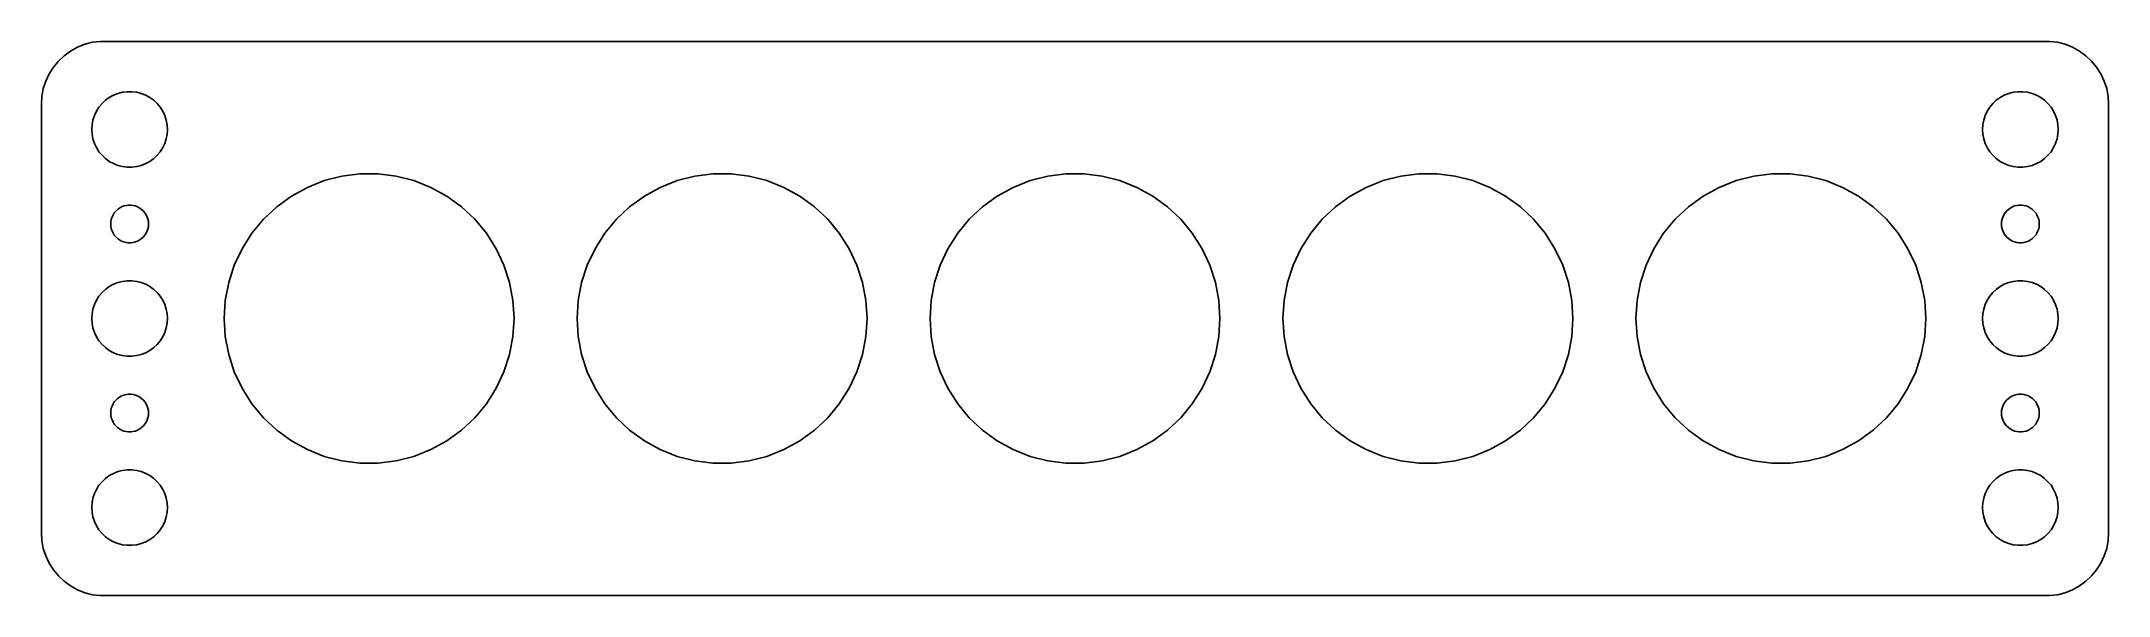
# Model space of a CAD drawing. Header units: metres. Extents: x -82 to 82, y 32 to 76.
import ezdxf

# ---------------------------------------------------------------- set-up
doc = ezdxf.new("R2010")
doc.units = ezdxf.units.M

msp = doc.modelspace()

# ---------------------------------------------------------------- linework, layer by layer
for p, q in [((-79.1289, 75.5241), (-79.6791, 75.2216)), ((-78.5451, 75.7553), (-79.1289, 75.5241)), ((-77.9369, 75.9114), (-78.5451, 75.7553)), ((-77.3139, 75.9901), (-77.9369, 75.9114)), ((77.3139, 75.9901), (-77.3139, 75.9901)), ((77.9369, 75.9114), (77.3139, 75.9901)), ((78.5451, 75.7553), (77.9369, 75.9114)), ((79.1289, 75.5241), (78.5451, 75.7553)), ((79.6791, 75.2216), (79.1289, 75.5241)), ((-81.0451, 73.9389), (-81.3815, 73.4088)), ((-80.6448, 74.4227), (-81.0451, 73.9389)), ((-80.1871, 74.8526), (-80.6448, 74.4227)), ((-79.6791, 75.2216), (-80.1871, 74.8526)), ((80.1871, 74.8526), (79.6791, 75.2216)), ((80.6448, 74.4227), (80.1871, 74.8526)), ((81.0451, 73.9389), (80.6448, 74.4227)), ((81.3815, 73.4088), (81.0451, 73.9389)), ((-81.8429, 72.2434), (-81.9606, 71.6267)), ((-81.6489, 72.8406), (-81.8429, 72.2434)), ((-81.3815, 73.4088), (-81.6489, 72.8406)), ((81.6489, 72.8406), (81.3815, 73.4088)), ((81.8429, 72.2434), (81.6489, 72.8406)), ((81.9606, 71.6267), (81.8429, 72.2434)), ((-81.9606, 71.6267), (-82, 71)), ((-82, 71), (-82, 37)), ((-77.6289, 70.4453), (-77.427, 70.7634)), ((-77.427, 70.7634), (-77.1869, 71.0536)), ((-77.1869, 71.0536), (-76.9123, 71.3115)), ((-76.9123, 71.3115), (-76.6075, 71.533)), ((-76.6075, 71.533), (-76.2773, 71.7145)), ((-76.2773, 71.7145), (-75.927, 71.8532)), ((-75.927, 71.8532), (-75.5621, 71.9469)), ((-75.5621, 71.9469), (-75.1884, 71.9941)), ((-75.1884, 71.9941), (-74.8116, 71.9941)), ((-74.8116, 71.9941), (-74.4379, 71.9469)), ((-74.4379, 71.9469), (-74.073, 71.8532)), ((-74.073, 71.8532), (-73.7227, 71.7145)), ((-73.7227, 71.7145), (-73.3925, 71.533)), ((-73.3925, 71.533), (-73.0877, 71.3115)), ((-73.0877, 71.3115), (-72.8131, 71.0536)), ((-72.8131, 71.0536), (-72.573, 70.7634)), ((-72.573, 70.7634), (-72.3711, 70.4453)), ((72.3711, 70.4453), (72.573, 70.7634)), ((72.573, 70.7634), (72.8131, 71.0536)), ((72.8131, 71.0536), (73.0877, 71.3115)), ((73.0877, 71.3115), (73.3925, 71.533)), ((73.3925, 71.533), (73.7227, 71.7145)), ((73.7227, 71.7145), (74.073, 71.8532)), ((74.073, 71.8532), (74.4379, 71.9469)), ((74.4379, 71.9469), (74.8116, 71.9941)), ((74.8116, 71.9941), (75.1884, 71.9941)), ((75.1884, 71.9941), (75.5621, 71.9469)), ((75.5621, 71.9469), (75.927, 71.8532)), ((75.927, 71.8532), (76.2773, 71.7145)), ((76.2773, 71.7145), (76.6075, 71.533)), ((76.6075, 71.533), (76.9123, 71.3115)), ((76.9123, 71.3115), (77.1869, 71.0536)), ((77.1869, 71.0536), (77.427, 70.7634)), ((77.427, 70.7634), (77.6289, 70.4453)), ((82, 71), (81.9606, 71.6267)), ((82, 37), (82, 71)), ((-78, 69), (-77.9763, 69.376)), ((-77.9763, 68.624), (-78, 69)), ((-77.9763, 69.376), (-77.9057, 69.7461)), ((-77.9057, 69.7461), (-77.7893, 70.1044)), ((-77.7893, 70.1044), (-77.6289, 70.4453)), ((-72.3711, 70.4453), (-72.2107, 70.1044)), ((-72.2107, 70.1044), (-72.0943, 69.7461)), ((-72.0943, 69.7461), (-72.0237, 69.376)), ((-72.0237, 69.376), (-72, 69)), ((-72, 69), (-72.0237, 68.624)), ((72, 69), (72.0237, 69.376)), ((72.0237, 68.624), (72, 69)), ((72.0237, 69.376), (72.0943, 69.7461)), ((72.0943, 69.7461), (72.2107, 70.1044)), ((72.2107, 70.1044), (72.3711, 70.4453)), ((77.6289, 70.4453), (77.7893, 70.1044)), ((77.7893, 70.1044), (77.9057, 69.7461)), ((77.9057, 69.7461), (77.9763, 69.376)), ((77.9763, 69.376), (78, 69)), ((78, 69), (77.9763, 68.624)), ((-77.9057, 68.2539), (-77.9763, 68.624)), ((-77.7893, 67.8956), (-77.9057, 68.2539)), ((-77.6289, 67.5547), (-77.7893, 67.8956)), ((-77.427, 67.2366), (-77.6289, 67.5547)), ((-72.3711, 67.5547), (-72.573, 67.2366)), ((-72.2107, 67.8956), (-72.3711, 67.5547)), ((-72.0943, 68.2539), (-72.2107, 67.8956)), ((-72.0237, 68.624), (-72.0943, 68.2539)), ((72.0943, 68.2539), (72.0237, 68.624)), ((72.2107, 67.8956), (72.0943, 68.2539)), ((72.3711, 67.5547), (72.2107, 67.8956)), ((72.573, 67.2366), (72.3711, 67.5547)), ((77.6289, 67.5547), (77.427, 67.2366)), ((77.7893, 67.8956), (77.6289, 67.5547)), ((77.9057, 68.2539), (77.7893, 67.8956)), ((77.9763, 68.624), (77.9057, 68.2539)), ((-77.1869, 66.9464), (-77.427, 67.2366)), ((-76.9123, 66.6884), (-77.1869, 66.9464)), ((-76.6075, 66.467), (-76.9123, 66.6884)), ((-76.2773, 66.2855), (-76.6075, 66.467)), ((-75.927, 66.1468), (-76.2773, 66.2855)), ((-75.5621, 66.0531), (-75.927, 66.1468)), ((-75.1884, 66.0059), (-75.5621, 66.0531)), ((-74.8116, 66.0059), (-75.1884, 66.0059)), ((-74.4379, 66.0531), (-74.8116, 66.0059)), ((-74.073, 66.1468), (-74.4379, 66.0531)), ((-73.7227, 66.2855), (-74.073, 66.1468)), ((-73.3925, 66.467), (-73.7227, 66.2855)), ((-73.0877, 66.6884), (-73.3925, 66.467)), ((-72.8131, 66.9464), (-73.0877, 66.6884)), ((-72.573, 67.2366), (-72.8131, 66.9464)), ((72.8131, 66.9464), (72.573, 67.2366)), ((73.0877, 66.6884), (72.8131, 66.9464)), ((73.3925, 66.467), (73.0877, 66.6884)), ((73.7227, 66.2855), (73.3925, 66.467)), ((74.073, 66.1468), (73.7227, 66.2855)), ((74.4379, 66.0531), (74.073, 66.1468)), ((74.8116, 66.0059), (74.4379, 66.0531)), ((75.1884, 66.0059), (74.8116, 66.0059)), ((75.5621, 66.0531), (75.1884, 66.0059)), ((75.927, 66.1468), (75.5621, 66.0531)), ((76.2773, 66.2855), (75.927, 66.1468)), ((76.6075, 66.467), (76.2773, 66.2855)), ((76.9123, 66.6884), (76.6075, 66.467)), ((77.1869, 66.9464), (76.9123, 66.6884)), ((77.427, 67.2366), (77.1869, 66.9464)), ((-62.162, 63.7098), (-60.8965, 64.4055)), ((-60.8965, 64.4055), (-59.5537, 64.9371)), ((-59.5537, 64.9371), (-58.1549, 65.2963)), ((-58.1549, 65.2963), (-56.7221, 65.4773)), ((-56.7221, 65.4773), (-55.2779, 65.4773)), ((-55.2779, 65.4773), (-53.8451, 65.2963)), ((-53.8451, 65.2963), (-52.4463, 64.9371)), ((-52.4463, 64.9371), (-51.1035, 64.4055)), ((-51.1035, 64.4055), (-49.838, 63.7098)), ((-34.162, 63.7098), (-32.8965, 64.4055)), ((-32.8965, 64.4055), (-31.5537, 64.9371)), ((-31.5537, 64.9371), (-30.1549, 65.2963)), ((-30.1549, 65.2963), (-28.7221, 65.4773)), ((-28.7221, 65.4773), (-27.2779, 65.4773)), ((-27.2779, 65.4773), (-25.8451, 65.2963)), ((-25.8451, 65.2963), (-24.4463, 64.9371)), ((-24.4463, 64.9371), (-23.1035, 64.4055)), ((-23.1035, 64.4055), (-21.838, 63.7098)), ((-6.162, 63.7098), (-4.8964, 64.4055)), ((-4.8964, 64.4055), (-3.5537, 64.9371)), ((-3.5537, 64.9371), (-2.1549, 65.2963)), ((-2.1549, 65.2963), (-0.7221, 65.4773)), ((-0.7221, 65.4773), (0.7221, 65.4773)), ((0.7221, 65.4773), (2.1549, 65.2963)), ((2.1549, 65.2963), (3.5537, 64.9371)), ((3.5537, 64.9371), (4.8964, 64.4055)), ((4.8964, 64.4055), (6.162, 63.7098)), ((21.838, 63.7098), (23.1035, 64.4055)), ((23.1035, 64.4055), (24.4463, 64.9371)), ((24.4463, 64.9371), (25.8451, 65.2963)), ((25.8451, 65.2963), (27.2779, 65.4773)), ((27.2779, 65.4773), (28.7221, 65.4773)), ((28.7221, 65.4773), (30.1549, 65.2963)), ((30.1549, 65.2963), (31.5537, 64.9371)), ((31.5537, 64.9371), (32.8965, 64.4055)), ((32.8965, 64.4055), (34.162, 63.7098)), ((49.838, 63.7098), (51.1035, 64.4055)), ((51.1035, 64.4055), (52.4463, 64.9371)), ((52.4463, 64.9371), (53.8451, 65.2963)), ((53.8451, 65.2963), (55.2779, 65.4773)), ((55.2779, 65.4773), (56.7221, 65.4773)), ((56.7221, 65.4773), (58.1549, 65.2963)), ((58.1549, 65.2963), (59.5537, 64.9371)), ((59.5537, 64.9371), (60.8965, 64.4055)), ((60.8965, 64.4055), (62.162, 63.7098)), ((-76.3145, 62.2226), (-76.2135, 62.3817)), ((-76.2135, 62.3817), (-76.0934, 62.5268)), ((-76.0934, 62.5268), (-75.9561, 62.6558)), ((-75.9561, 62.6558), (-75.8037, 62.7665)), ((-75.8037, 62.7665), (-75.6387, 62.8572)), ((-75.6387, 62.8572), (-75.4635, 62.9266)), ((-75.4635, 62.9266), (-75.2811, 62.9734)), ((-75.2811, 62.9734), (-75.0942, 62.997)), ((-75.0942, 62.997), (-74.9058, 62.997)), ((-74.9058, 62.997), (-74.7189, 62.9734)), ((-74.7189, 62.9734), (-74.5365, 62.9266)), ((-74.5365, 62.9266), (-74.3613, 62.8572)), ((-74.3613, 62.8572), (-74.1963, 62.7665)), ((-74.1963, 62.7665), (-74.0439, 62.6558)), ((-74.0439, 62.6558), (-73.9065, 62.5268)), ((-73.9065, 62.5268), (-73.7865, 62.3817)), ((-73.7865, 62.3817), (-73.6855, 62.2226)), ((-64.3831, 61.8723), (-63.3304, 62.8609)), ((-63.3304, 62.8609), (-62.162, 63.7098)), ((-49.838, 63.7098), (-48.6696, 62.8609)), ((-48.6696, 62.8609), (-47.6169, 61.8723)), ((-36.3831, 61.8723), (-35.3304, 62.8609)), ((-35.3304, 62.8609), (-34.162, 63.7098)), ((-21.838, 63.7098), (-20.6696, 62.8609)), ((-20.6696, 62.8609), (-19.6169, 61.8723)), ((-8.3831, 61.8723), (-7.3304, 62.8609)), ((-7.3304, 62.8609), (-6.162, 63.7098)), ((6.162, 63.7098), (7.3304, 62.8609)), ((7.3304, 62.8609), (8.3831, 61.8723)), ((19.6169, 61.8723), (20.6696, 62.8609)), ((20.6696, 62.8609), (21.838, 63.7098)), ((34.162, 63.7098), (35.3304, 62.8609)), ((35.3304, 62.8609), (36.3831, 61.8723)), ((47.6169, 61.8723), (48.6696, 62.8609)), ((48.6696, 62.8609), (49.838, 63.7098)), ((62.162, 63.7098), (63.3304, 62.8609)), ((63.3304, 62.8609), (64.3831, 61.8723)), ((73.6855, 62.2226), (73.7865, 62.3817)), ((73.7865, 62.3817), (73.9065, 62.5268)), ((73.9065, 62.5268), (74.0439, 62.6558)), ((74.0439, 62.6558), (74.1963, 62.7665)), ((74.1963, 62.7665), (74.3613, 62.8572)), ((74.3613, 62.8572), (74.5365, 62.9266)), ((74.5365, 62.9266), (74.7189, 62.9734)), ((74.7189, 62.9734), (74.9058, 62.997)), ((74.9058, 62.997), (75.0942, 62.997)), ((75.0942, 62.997), (75.2811, 62.9734)), ((75.2811, 62.9734), (75.4635, 62.9266)), ((75.4635, 62.9266), (75.6387, 62.8572)), ((75.6387, 62.8572), (75.8037, 62.7665)), ((75.8037, 62.7665), (75.9561, 62.6558)), ((75.9561, 62.6558), (76.0934, 62.5268)), ((76.0934, 62.5268), (76.2135, 62.3817)), ((76.2135, 62.3817), (76.3145, 62.2226)), ((-76.5, 61.5), (-76.4882, 61.688)), ((-76.4882, 61.312), (-76.5, 61.5)), ((-76.4882, 61.688), (-76.4529, 61.873)), ((-76.4529, 61.127), (-76.4882, 61.312)), ((-76.4529, 61.873), (-76.3947, 62.0522)), ((-76.3947, 60.9478), (-76.4529, 61.127)), ((-76.3947, 62.0522), (-76.3145, 62.2226)), ((-76.3145, 60.7774), (-76.3947, 60.9478)), ((-76.2135, 60.6183), (-76.3145, 60.7774)), ((-73.6855, 60.7774), (-73.7865, 60.6183)), ((-73.6855, 62.2226), (-73.6053, 62.0522)), ((-73.6053, 60.9478), (-73.6855, 60.7774)), ((-73.6053, 62.0522), (-73.5471, 61.873)), ((-73.5471, 61.127), (-73.6053, 60.9478)), ((-73.5471, 61.873), (-73.5118, 61.688)), ((-73.5118, 61.312), (-73.5471, 61.127)), ((-73.5118, 61.688), (-73.5, 61.5)), ((-73.5, 61.5), (-73.5118, 61.312)), ((-66.0775, 59.5402), (-65.3037, 60.7595)), ((-65.3037, 60.7595), (-64.3831, 61.8723)), ((-47.6169, 61.8723), (-46.6963, 60.7595)), ((-46.6963, 60.7595), (-45.9225, 59.5402)), ((-38.0775, 59.5402), (-37.3037, 60.7595)), ((-37.3037, 60.7595), (-36.3831, 61.8723)), ((-19.6169, 61.8723), (-18.6963, 60.7595)), ((-18.6963, 60.7595), (-17.9225, 59.5402)), ((-10.0775, 59.5402), (-9.3037, 60.7595)), ((-9.3037, 60.7595), (-8.3831, 61.8723)), ((8.3831, 61.8723), (9.3037, 60.7595)), ((9.3037, 60.7595), (10.0775, 59.5402)), ((17.9225, 59.5402), (18.6963, 60.7595)), ((18.6963, 60.7595), (19.6169, 61.8723)), ((36.3831, 61.8723), (37.3037, 60.7595)), ((37.3037, 60.7595), (38.0775, 59.5402)), ((45.9225, 59.5402), (46.6963, 60.7595)), ((46.6963, 60.7595), (47.6169, 61.8723)), ((64.3831, 61.8723), (65.3037, 60.7595)), ((65.3037, 60.7595), (66.0775, 59.5402)), ((73.5, 61.5), (73.5118, 61.688)), ((73.5118, 61.312), (73.5, 61.5)), ((73.5118, 61.688), (73.5471, 61.873)), ((73.5471, 61.127), (73.5118, 61.312)), ((73.5471, 61.873), (73.6053, 62.0522)), ((73.6053, 60.9478), (73.5471, 61.127)), ((73.6053, 62.0522), (73.6855, 62.2226)), ((73.6855, 60.7774), (73.6053, 60.9478)), ((73.7865, 60.6183), (73.6855, 60.7774)), ((76.3145, 60.7774), (76.2135, 60.6183)), ((76.3145, 62.2226), (76.3947, 62.0522)), ((76.3947, 60.9478), (76.3145, 60.7774)), ((76.3947, 62.0522), (76.4529, 61.873)), ((76.4529, 61.127), (76.3947, 60.9478)), ((76.4529, 61.873), (76.4882, 61.688)), ((76.4882, 61.312), (76.4529, 61.127)), ((76.4882, 61.688), (76.5, 61.5)), ((76.5, 61.5), (76.4882, 61.312)), ((-76.0934, 60.4732), (-76.2135, 60.6183)), ((-75.9561, 60.3442), (-76.0934, 60.4732)), ((-75.8037, 60.2335), (-75.9561, 60.3442)), ((-75.6387, 60.1427), (-75.8037, 60.2335)), ((-75.4635, 60.0734), (-75.6387, 60.1427)), ((-75.2811, 60.0266), (-75.4635, 60.0734)), ((-75.0942, 60.0029), (-75.2811, 60.0266)), ((-74.9058, 60.0029), (-75.0942, 60.0029)), ((-74.7189, 60.0266), (-74.9058, 60.0029)), ((-74.5365, 60.0734), (-74.7189, 60.0266)), ((-74.3613, 60.1427), (-74.5365, 60.0734)), ((-74.1963, 60.2335), (-74.3613, 60.1427)), ((-74.0439, 60.3442), (-74.1963, 60.2335)), ((-73.9065, 60.4732), (-74.0439, 60.3442)), ((-73.7865, 60.6183), (-73.9065, 60.4732)), ((-66.6924, 58.2334), (-66.0775, 59.5402)), ((-45.9225, 59.5402), (-45.3076, 58.2334)), ((-38.6924, 58.2334), (-38.0775, 59.5402)), ((-17.9225, 59.5402), (-17.3076, 58.2334)), ((-10.6924, 58.2334), (-10.0775, 59.5402)), ((10.0775, 59.5402), (10.6924, 58.2334)), ((17.3076, 58.2334), (17.9225, 59.5402)), ((38.0775, 59.5402), (38.6924, 58.2334)), ((45.3076, 58.2334), (45.9225, 59.5402)), ((66.0775, 59.5402), (66.6924, 58.2334)), ((73.9065, 60.4732), (73.7865, 60.6183)), ((74.0439, 60.3442), (73.9065, 60.4732)), ((74.1963, 60.2335), (74.0439, 60.3442)), ((74.3613, 60.1427), (74.1963, 60.2335)), ((74.5365, 60.0734), (74.3613, 60.1427)), ((74.7189, 60.0266), (74.5365, 60.0734)), ((74.9058, 60.0029), (74.7189, 60.0266)), ((75.0942, 60.0029), (74.9058, 60.0029)), ((75.2811, 60.0266), (75.0942, 60.0029)), ((75.4635, 60.0734), (75.2811, 60.0266)), ((75.6387, 60.1427), (75.4635, 60.0734)), ((75.8037, 60.2335), (75.6387, 60.1427)), ((75.9561, 60.3442), (75.8037, 60.2335)), ((76.0934, 60.4732), (75.9561, 60.3442)), ((76.2135, 60.6183), (76.0934, 60.4732)), ((-67.1387, 56.8599), (-66.6924, 58.2334)), ((-45.3076, 58.2334), (-44.8613, 56.8599)), ((-39.1387, 56.8599), (-38.6924, 58.2334)), ((-17.3076, 58.2334), (-16.8613, 56.8599)), ((-11.1387, 56.8599), (-10.6924, 58.2334)), ((10.6924, 58.2334), (11.1387, 56.8599)), ((16.8613, 56.8599), (17.3076, 58.2334)), ((38.6924, 58.2334), (39.1387, 56.8599)), ((44.8613, 56.8599), (45.3076, 58.2334)), ((66.6924, 58.2334), (67.1387, 56.8599)), ((-77.6289, 55.4453), (-77.427, 55.7634)), ((-77.427, 55.7634), (-77.1869, 56.0536)), ((-77.1869, 56.0536), (-76.9123, 56.3115)), ((-76.9123, 56.3115), (-76.6075, 56.533)), ((-76.6075, 56.533), (-76.2773, 56.7145)), ((-76.2773, 56.7145), (-75.927, 56.8532)), ((-75.927, 56.8532), (-75.5621, 56.9469)), ((-75.5621, 56.9469), (-75.1884, 56.9941)), ((-75.1884, 56.9941), (-74.8116, 56.9941)), ((-74.8116, 56.9941), (-74.4379, 56.9469)), ((-74.4379, 56.9469), (-74.073, 56.8532)), ((-74.073, 56.8532), (-73.7227, 56.7145)), ((-73.7227, 56.7145), (-73.3925, 56.533)), ((-73.3925, 56.533), (-73.0877, 56.3115)), ((-73.0877, 56.3115), (-72.8131, 56.0536)), ((-72.8131, 56.0536), (-72.573, 55.7634)), ((-72.573, 55.7634), (-72.3711, 55.4453)), ((-67.4093, 55.4413), (-67.1387, 56.8599)), ((-44.8613, 56.8599), (-44.5907, 55.4413)), ((-39.4093, 55.4413), (-39.1387, 56.8599)), ((-16.8613, 56.8599), (-16.5907, 55.4413)), ((-11.4093, 55.4413), (-11.1387, 56.8599)), ((11.1387, 56.8599), (11.4093, 55.4413)), ((16.5907, 55.4413), (16.8613, 56.8599)), ((39.1387, 56.8599), (39.4093, 55.4413)), ((44.5907, 55.4413), (44.8613, 56.8599)), ((67.1387, 56.8599), (67.4093, 55.4413)), ((72.3711, 55.4453), (72.573, 55.7634)), ((72.573, 55.7634), (72.8131, 56.0536)), ((72.8131, 56.0536), (73.0877, 56.3115)), ((73.0877, 56.3115), (73.3925, 56.533)), ((73.3925, 56.533), (73.7227, 56.7145)), ((73.7227, 56.7145), (74.073, 56.8532)), ((74.073, 56.8532), (74.4379, 56.9469)), ((74.4379, 56.9469), (74.8116, 56.9941)), ((74.8116, 56.9941), (75.1884, 56.9941)), ((75.1884, 56.9941), (75.5621, 56.9469)), ((75.5621, 56.9469), (75.927, 56.8532)), ((75.927, 56.8532), (76.2773, 56.7145)), ((76.2773, 56.7145), (76.6075, 56.533)), ((76.6075, 56.533), (76.9123, 56.3115)), ((76.9123, 56.3115), (77.1869, 56.0536)), ((77.1869, 56.0536), (77.427, 55.7634)), ((77.427, 55.7634), (77.6289, 55.4453)), ((-78, 54), (-77.9763, 54.376)), ((-77.9763, 54.376), (-77.9057, 54.7461)), ((-77.9057, 54.7461), (-77.7893, 55.1044)), ((-77.7893, 55.1044), (-77.6289, 55.4453)), ((-72.3711, 55.4453), (-72.2107, 55.1044)), ((-72.2107, 55.1044), (-72.0943, 54.7461)), ((-72.0943, 54.7461), (-72.0237, 54.376)), ((-72.0237, 54.376), (-72, 54)), ((-67.5, 54), (-67.4093, 55.4413)), ((-44.5907, 55.4413), (-44.5, 54)), ((-39.5, 54), (-39.4093, 55.4413)), ((-16.5907, 55.4413), (-16.5, 54)), ((-11.5, 54), (-11.4093, 55.4413)), ((11.4093, 55.4413), (11.5, 54)), ((16.5, 54), (16.5907, 55.4413)), ((39.4093, 55.4413), (39.5, 54)), ((44.5, 54), (44.5907, 55.4413)), ((67.4093, 55.4413), (67.5, 54)), ((72, 54), (72.0237, 54.376)), ((72.0237, 54.376), (72.0943, 54.7461)), ((72.0943, 54.7461), (72.2107, 55.1044)), ((72.2107, 55.1044), (72.3711, 55.4453)), ((77.6289, 55.4453), (77.7893, 55.1044)), ((77.7893, 55.1044), (77.9057, 54.7461)), ((77.9057, 54.7461), (77.9763, 54.376)), ((77.9763, 54.376), (78, 54)), ((-77.9763, 53.624), (-78, 54)), ((-77.9057, 53.2539), (-77.9763, 53.624)), ((-77.7893, 52.8956), (-77.9057, 53.2539)), ((-77.6289, 52.5547), (-77.7893, 52.8956)), ((-77.427, 52.2366), (-77.6289, 52.5547)), ((-72.3711, 52.5547), (-72.573, 52.2366)), ((-72.2107, 52.8956), (-72.3711, 52.5547)), ((-72.0943, 53.2539), (-72.2107, 52.8956)), ((-72.0237, 53.624), (-72.0943, 53.2539)), ((-72, 54), (-72.0237, 53.624)), ((-67.4093, 52.5587), (-67.5, 54)), ((-67.1387, 51.1401), (-67.4093, 52.5587)), ((-44.5907, 52.5587), (-44.8613, 51.1401)), ((-44.5, 54), (-44.5907, 52.5587)), ((-39.4093, 52.5587), (-39.5, 54)), ((-39.1387, 51.1401), (-39.4093, 52.5587)), ((-16.5907, 52.5587), (-16.8613, 51.1401)), ((-16.5, 54), (-16.5907, 52.5587)), ((-11.4093, 52.5587), (-11.5, 54)), ((-11.1387, 51.1401), (-11.4093, 52.5587)), ((11.4093, 52.5587), (11.1387, 51.1401)), ((11.5, 54), (11.4093, 52.5587)), ((16.5907, 52.5587), (16.5, 54)), ((16.8613, 51.1401), (16.5907, 52.5587)), ((39.4093, 52.5587), (39.1387, 51.1401)), ((39.5, 54), (39.4093, 52.5587)), ((44.5907, 52.5587), (44.5, 54)), ((44.8613, 51.1401), (44.5907, 52.5587)), ((67.4093, 52.5587), (67.1387, 51.1401)), ((67.5, 54), (67.4093, 52.5587)), ((72.0237, 53.624), (72, 54)), ((72.0943, 53.2539), (72.0237, 53.624)), ((72.2107, 52.8956), (72.0943, 53.2539)), ((72.3711, 52.5547), (72.2107, 52.8956)), ((72.573, 52.2366), (72.3711, 52.5547)), ((77.6289, 52.5547), (77.427, 52.2366)), ((77.7893, 52.8956), (77.6289, 52.5547)), ((77.9057, 53.2539), (77.7893, 52.8956)), ((77.9763, 53.624), (77.9057, 53.2539)), ((78, 54), (77.9763, 53.624)), ((-77.1869, 51.9464), (-77.427, 52.2366)), ((-76.9123, 51.6885), (-77.1869, 51.9464)), ((-76.6075, 51.467), (-76.9123, 51.6885)), ((-76.2773, 51.2855), (-76.6075, 51.467)), ((-75.927, 51.1468), (-76.2773, 51.2855)), ((-75.5621, 51.0531), (-75.927, 51.1468)), ((-75.1884, 51.0059), (-75.5621, 51.0531)), ((-74.8116, 51.0059), (-75.1884, 51.0059)), ((-74.4379, 51.0531), (-74.8116, 51.0059)), ((-74.073, 51.1468), (-74.4379, 51.0531)), ((-73.7227, 51.2855), (-74.073, 51.1468)), ((-73.3925, 51.467), (-73.7227, 51.2855)), ((-73.0877, 51.6885), (-73.3925, 51.467)), ((-72.8131, 51.9464), (-73.0877, 51.6885)), ((-72.573, 52.2366), (-72.8131, 51.9464)), ((-66.6924, 49.7666), (-67.1387, 51.1401)), ((-44.8613, 51.1401), (-45.3076, 49.7666)), ((-38.6924, 49.7666), (-39.1387, 51.1401)), ((-16.8613, 51.1401), (-17.3076, 49.7666)), ((-10.6924, 49.7666), (-11.1387, 51.1401)), ((11.1387, 51.1401), (10.6924, 49.7666)), ((17.3076, 49.7666), (16.8613, 51.1401)), ((39.1387, 51.1401), (38.6924, 49.7666)), ((45.3076, 49.7666), (44.8613, 51.1401)), ((67.1387, 51.1401), (66.6924, 49.7666)), ((72.8131, 51.9464), (72.573, 52.2366)), ((73.0877, 51.6885), (72.8131, 51.9464)), ((73.3925, 51.467), (73.0877, 51.6885)), ((73.7227, 51.2855), (73.3925, 51.467)), ((74.073, 51.1468), (73.7227, 51.2855)), ((74.4379, 51.0531), (74.073, 51.1468)), ((74.8116, 51.0059), (74.4379, 51.0531)), ((75.1884, 51.0059), (74.8116, 51.0059)), ((75.5621, 51.0531), (75.1884, 51.0059)), ((75.927, 51.1468), (75.5621, 51.0531)), ((76.2773, 51.2855), (75.927, 51.1468)), ((76.6075, 51.467), (76.2773, 51.2855)), ((76.9123, 51.6885), (76.6075, 51.467)), ((77.1869, 51.9464), (76.9123, 51.6885)), ((77.427, 52.2366), (77.1869, 51.9464)), ((-66.0775, 48.4598), (-66.6924, 49.7666)), ((-45.3076, 49.7666), (-45.9225, 48.4598)), ((-38.0775, 48.4598), (-38.6924, 49.7666)), ((-17.3076, 49.7666), (-17.9225, 48.4598)), ((-10.0775, 48.4598), (-10.6924, 49.7666)), ((10.6924, 49.7666), (10.0775, 48.4598)), ((17.9225, 48.4598), (17.3076, 49.7666)), ((38.6924, 49.7666), (38.0775, 48.4598)), ((45.9225, 48.4598), (45.3076, 49.7666)), ((66.6924, 49.7666), (66.0775, 48.4598)), ((-76.0934, 47.5268), (-75.9561, 47.6558)), ((-75.9561, 47.6558), (-75.8037, 47.7665)), ((-75.8037, 47.7665), (-75.6387, 47.8573)), ((-75.6387, 47.8573), (-75.4635, 47.9266)), ((-75.4635, 47.9266), (-75.2811, 47.9734)), ((-75.2811, 47.9734), (-75.0942, 47.9971)), ((-75.0942, 47.9971), (-74.9058, 47.9971)), ((-74.9058, 47.9971), (-74.7189, 47.9734)), ((-74.7189, 47.9734), (-74.5365, 47.9266)), ((-74.5365, 47.9266), (-74.3613, 47.8573)), ((-74.3613, 47.8573), (-74.1963, 47.7665)), ((-74.1963, 47.7665), (-74.0439, 47.6558)), ((-74.0439, 47.6558), (-73.9065, 47.5268)), ((-65.3037, 47.2405), (-66.0775, 48.4598)), ((-45.9225, 48.4598), (-46.6963, 47.2405)), ((-37.3037, 47.2405), (-38.0775, 48.4598)), ((-17.9225, 48.4598), (-18.6963, 47.2405)), ((-9.3037, 47.2405), (-10.0775, 48.4598)), ((10.0775, 48.4598), (9.3037, 47.2405)), ((18.6963, 47.2405), (17.9225, 48.4598)), ((38.0775, 48.4598), (37.3037, 47.2405)), ((46.6963, 47.2405), (45.9225, 48.4598)), ((66.0775, 48.4598), (65.3037, 47.2405)), ((73.9065, 47.5268), (74.0439, 47.6558)), ((74.0439, 47.6558), (74.1963, 47.7665)), ((74.1963, 47.7665), (74.3613, 47.8573)), ((74.3613, 47.8573), (74.5365, 47.9266)), ((74.5365, 47.9266), (74.7189, 47.9734)), ((74.7189, 47.9734), (74.9058, 47.9971)), ((74.9058, 47.9971), (75.0942, 47.9971)), ((75.0942, 47.9971), (75.2811, 47.9734)), ((75.2811, 47.9734), (75.4635, 47.9266)), ((75.4635, 47.9266), (75.6387, 47.8573)), ((75.6387, 47.8573), (75.8037, 47.7665)), ((75.8037, 47.7665), (75.9561, 47.6558)), ((75.9561, 47.6558), (76.0934, 47.5268)), ((-76.5, 46.5), (-76.4882, 46.688)), ((-76.4882, 46.312), (-76.5, 46.5)), ((-76.4882, 46.688), (-76.4529, 46.873)), ((-76.4529, 46.127), (-76.4882, 46.312)), ((-76.4529, 46.873), (-76.3947, 47.0522)), ((-76.3947, 45.9478), (-76.4529, 46.127)), ((-76.3947, 47.0522), (-76.3145, 47.2226)), ((-76.3145, 45.7774), (-76.3947, 45.9478)), ((-76.3145, 47.2226), (-76.2135, 47.3817)), ((-76.2135, 47.3817), (-76.0934, 47.5268)), ((-73.9065, 47.5268), (-73.7865, 47.3817)), ((-73.7865, 47.3817), (-73.6855, 47.2226)), ((-73.6855, 47.2226), (-73.6053, 47.0522)), ((-73.6053, 45.9478), (-73.6855, 45.7774)), ((-73.6053, 47.0522), (-73.5471, 46.873)), ((-73.5471, 46.127), (-73.6053, 45.9478)), ((-73.5471, 46.873), (-73.5118, 46.688)), ((-73.5118, 46.312), (-73.5471, 46.127)), ((-73.5118, 46.688), (-73.5, 46.5)), ((-73.5, 46.5), (-73.5118, 46.312)), ((-64.3831, 46.1277), (-65.3037, 47.2405)), ((-63.3304, 45.1391), (-64.3831, 46.1277)), ((-47.6169, 46.1277), (-48.6696, 45.1391)), ((-46.6963, 47.2405), (-47.6169, 46.1277)), ((-36.3831, 46.1277), (-37.3037, 47.2405)), ((-35.3304, 45.1391), (-36.3831, 46.1277)), ((-19.6169, 46.1277), (-20.6696, 45.1391)), ((-18.6963, 47.2405), (-19.6169, 46.1277)), ((-8.3831, 46.1277), (-9.3037, 47.2405)), ((-7.3304, 45.1391), (-8.3831, 46.1277)), ((8.3831, 46.1277), (7.3304, 45.1391)), ((9.3037, 47.2405), (8.3831, 46.1277)), ((19.6169, 46.1277), (18.6963, 47.2405)), ((20.6696, 45.1391), (19.6169, 46.1277)), ((36.3831, 46.1277), (35.3304, 45.1391)), ((37.3037, 47.2405), (36.3831, 46.1277)), ((47.6169, 46.1277), (46.6963, 47.2405)), ((48.6696, 45.1391), (47.6169, 46.1277)), ((64.3831, 46.1277), (63.3304, 45.1391)), ((65.3037, 47.2405), (64.3831, 46.1277)), ((73.5, 46.5), (73.5118, 46.688)), ((73.5118, 46.312), (73.5, 46.5)), ((73.5118, 46.688), (73.5471, 46.873)), ((73.5471, 46.127), (73.5118, 46.312)), ((73.5471, 46.873), (73.6053, 47.0522)), ((73.6053, 45.9478), (73.5471, 46.127)), ((73.6053, 47.0522), (73.6855, 47.2226)), ((73.6855, 45.7774), (73.6053, 45.9478)), ((73.6855, 47.2226), (73.7865, 47.3817)), ((73.7865, 47.3817), (73.9065, 47.5268)), ((76.0934, 47.5268), (76.2135, 47.3817)), ((76.2135, 47.3817), (76.3145, 47.2226)), ((76.3145, 47.2226), (76.3947, 47.0522)), ((76.3947, 45.9478), (76.3145, 45.7774)), ((76.3947, 47.0522), (76.4529, 46.873)), ((76.4529, 46.127), (76.3947, 45.9478)), ((76.4529, 46.873), (76.4882, 46.688)), ((76.4882, 46.312), (76.4529, 46.127)), ((76.4882, 46.688), (76.5, 46.5)), ((76.5, 46.5), (76.4882, 46.312)), ((-76.2135, 45.6183), (-76.3145, 45.7774)), ((-76.0934, 45.4732), (-76.2135, 45.6183)), ((-75.9561, 45.3442), (-76.0934, 45.4732)), ((-75.8037, 45.2335), (-75.9561, 45.3442)), ((-75.6387, 45.1428), (-75.8037, 45.2335)), ((-75.4635, 45.0734), (-75.6387, 45.1428)), ((-75.2811, 45.0266), (-75.4635, 45.0734)), ((-75.0942, 45.003), (-75.2811, 45.0266)), ((-74.9058, 45.003), (-75.0942, 45.003)), ((-74.7189, 45.0266), (-74.9058, 45.003)), ((-74.5365, 45.0734), (-74.7189, 45.0266)), ((-74.3613, 45.1428), (-74.5365, 45.0734)), ((-74.1963, 45.2335), (-74.3613, 45.1428)), ((-74.0439, 45.3442), (-74.1963, 45.2335)), ((-73.9065, 45.4732), (-74.0439, 45.3442)), ((-73.7865, 45.6183), (-73.9065, 45.4732)), ((-73.6855, 45.7774), (-73.7865, 45.6183)), ((-62.162, 44.2902), (-63.3304, 45.1391)), ((-60.8965, 43.5945), (-62.162, 44.2902)), ((-49.838, 44.2902), (-51.1035, 43.5945)), ((-48.6696, 45.1391), (-49.838, 44.2902)), ((-34.162, 44.2902), (-35.3304, 45.1391)), ((-32.8965, 43.5945), (-34.162, 44.2902)), ((-21.838, 44.2902), (-23.1035, 43.5945)), ((-20.6696, 45.1391), (-21.838, 44.2902)), ((-6.162, 44.2902), (-7.3304, 45.1391)), ((-4.8964, 43.5945), (-6.162, 44.2902)), ((6.162, 44.2902), (4.8964, 43.5945)), ((7.3304, 45.1391), (6.162, 44.2902)), ((21.838, 44.2902), (20.6696, 45.1391)), ((23.1035, 43.5945), (21.838, 44.2902)), ((34.162, 44.2902), (32.8965, 43.5945)), ((35.3304, 45.1391), (34.162, 44.2902)), ((49.838, 44.2902), (48.6696, 45.1391)), ((51.1035, 43.5945), (49.838, 44.2902)), ((62.162, 44.2902), (60.8965, 43.5945)), ((63.3304, 45.1391), (62.162, 44.2902)), ((73.7865, 45.6183), (73.6855, 45.7774)), ((73.9065, 45.4732), (73.7865, 45.6183)), ((74.0439, 45.3442), (73.9065, 45.4732)), ((74.1963, 45.2335), (74.0439, 45.3442)), ((74.3613, 45.1428), (74.1963, 45.2335)), ((74.5365, 45.0734), (74.3613, 45.1428)), ((74.7189, 45.0266), (74.5365, 45.0734)), ((74.9058, 45.003), (74.7189, 45.0266)), ((75.0942, 45.003), (74.9058, 45.003)), ((75.2811, 45.0266), (75.0942, 45.003)), ((75.4635, 45.0734), (75.2811, 45.0266)), ((75.6387, 45.1428), (75.4635, 45.0734)), ((75.8037, 45.2335), (75.6387, 45.1428)), ((75.9561, 45.3442), (75.8037, 45.2335)), ((76.0934, 45.4732), (75.9561, 45.3442)), ((76.2135, 45.6183), (76.0934, 45.4732)), ((76.3145, 45.7774), (76.2135, 45.6183)), ((-59.5537, 43.0629), (-60.8965, 43.5945)), ((-58.1549, 42.7037), (-59.5537, 43.0629)), ((-56.7221, 42.5227), (-58.1549, 42.7037)), ((-53.8451, 42.7037), (-55.2779, 42.5227)), ((-52.4463, 43.0629), (-53.8451, 42.7037)), ((-51.1035, 43.5945), (-52.4463, 43.0629)), ((-31.5537, 43.0629), (-32.8965, 43.5945)), ((-30.1549, 42.7037), (-31.5537, 43.0629)), ((-28.7221, 42.5227), (-30.1549, 42.7037)), ((-25.8451, 42.7037), (-27.2779, 42.5227)), ((-24.4463, 43.0629), (-25.8451, 42.7037)), ((-23.1035, 43.5945), (-24.4463, 43.0629)), ((-3.5537, 43.0629), (-4.8964, 43.5945)), ((-2.1549, 42.7037), (-3.5537, 43.0629)), ((-0.7221, 42.5227), (-2.1549, 42.7037)), ((2.1549, 42.7037), (0.7221, 42.5227)), ((3.5537, 43.0629), (2.1549, 42.7037)), ((4.8964, 43.5945), (3.5537, 43.0629)), ((24.4463, 43.0629), (23.1035, 43.5945)), ((25.8451, 42.7037), (24.4463, 43.0629)), ((27.2779, 42.5227), (25.8451, 42.7037)), ((30.1549, 42.7037), (28.7221, 42.5227)), ((31.5537, 43.0629), (30.1549, 42.7037)), ((32.8965, 43.5945), (31.5537, 43.0629)), ((52.4463, 43.0629), (51.1035, 43.5945)), ((53.8451, 42.7037), (52.4463, 43.0629)), ((55.2779, 42.5227), (53.8451, 42.7037)), ((58.1549, 42.7037), (56.7221, 42.5227)), ((59.5537, 43.0629), (58.1549, 42.7037)), ((60.8965, 43.5945), (59.5537, 43.0629)), ((-77.427, 40.7634), (-77.1869, 41.0536)), ((-77.1869, 41.0536), (-76.9123, 41.3116)), ((-76.9123, 41.3116), (-76.6075, 41.533)), ((-76.6075, 41.533), (-76.2773, 41.7145)), ((-76.2773, 41.7145), (-75.927, 41.8532)), ((-75.927, 41.8532), (-75.5621, 41.9469)), ((-75.5621, 41.9469), (-75.1884, 41.9941)), ((-75.1884, 41.9941), (-74.8116, 41.9941)), ((-74.8116, 41.9941), (-74.4379, 41.9469)), ((-74.4379, 41.9469), (-74.073, 41.8532)), ((-74.073, 41.8532), (-73.7227, 41.7145)), ((-73.7227, 41.7145), (-73.3925, 41.533)), ((-73.3925, 41.533), (-73.0877, 41.3116)), ((-73.0877, 41.3116), (-72.8131, 41.0536)), ((-72.8131, 41.0536), (-72.573, 40.7634)), ((-55.2779, 42.5227), (-56.7221, 42.5227)), ((-27.2779, 42.5227), (-28.7221, 42.5227)), ((0.7221, 42.5227), (-0.7221, 42.5227)), ((28.7221, 42.5227), (27.2779, 42.5227)), ((56.7221, 42.5227), (55.2779, 42.5227)), ((72.573, 40.7634), (72.8131, 41.0536)), ((72.8131, 41.0536), (73.0877, 41.3116)), ((73.0877, 41.3116), (73.3925, 41.533)), ((73.3925, 41.533), (73.7227, 41.7145)), ((73.7227, 41.7145), (74.073, 41.8532)), ((74.073, 41.8532), (74.4379, 41.9469)), ((74.4379, 41.9469), (74.8116, 41.9941)), ((74.8116, 41.9941), (75.1884, 41.9941)), ((75.1884, 41.9941), (75.5621, 41.9469)), ((75.5621, 41.9469), (75.927, 41.8532)), ((75.927, 41.8532), (76.2773, 41.7145)), ((76.2773, 41.7145), (76.6075, 41.533)), ((76.6075, 41.533), (76.9123, 41.3116)), ((76.9123, 41.3116), (77.1869, 41.0536)), ((77.1869, 41.0536), (77.427, 40.7634)), ((-78, 39), (-77.9763, 39.376)), ((-77.9763, 39.376), (-77.9057, 39.7461)), ((-77.9057, 39.7461), (-77.7893, 40.1044)), ((-77.7893, 40.1044), (-77.6289, 40.4453)), ((-77.6289, 40.4453), (-77.427, 40.7634)), ((-72.573, 40.7634), (-72.3711, 40.4453)), ((-72.3711, 40.4453), (-72.2107, 40.1044)), ((-72.2107, 40.1044), (-72.0943, 39.7461)), ((-72.0943, 39.7461), (-72.0237, 39.376)), ((-72.0237, 39.376), (-72, 39)), ((72, 39), (72.0237, 39.376)), ((72.0237, 39.376), (72.0943, 39.7461)), ((72.0943, 39.7461), (72.2107, 40.1044)), ((72.2107, 40.1044), (72.3711, 40.4453)), ((72.3711, 40.4453), (72.573, 40.7634)), ((77.427, 40.7634), (77.6289, 40.4453)), ((77.6289, 40.4453), (77.7893, 40.1044)), ((77.7893, 40.1044), (77.9057, 39.7461)), ((77.9057, 39.7461), (77.9763, 39.376)), ((77.9763, 39.376), (78, 39)), ((-77.9763, 38.624), (-78, 39)), ((-77.9057, 38.2539), (-77.9763, 38.624)), ((-77.7893, 37.8956), (-77.9057, 38.2539)), ((-77.6289, 37.5547), (-77.7893, 37.8956)), ((-72.2107, 37.8956), (-72.3711, 37.5547)), ((-72.0943, 38.2539), (-72.2107, 37.8956)), ((-72.0237, 38.624), (-72.0943, 38.2539)), ((-72, 39), (-72.0237, 38.624)), ((72.0237, 38.624), (72, 39)), ((72.0943, 38.2539), (72.0237, 38.624)), ((72.2107, 37.8956), (72.0943, 38.2539)), ((72.3711, 37.5547), (72.2107, 37.8956)), ((77.7893, 37.8956), (77.6289, 37.5547)), ((77.9057, 38.2539), (77.7893, 37.8956)), ((77.9763, 38.624), (77.9057, 38.2539)), ((78, 39), (77.9763, 38.624)), ((-82, 37), (-81.9606, 36.3733)), ((-81.9606, 36.3733), (-81.8429, 35.7566)), ((-77.427, 37.2366), (-77.6289, 37.5547)), ((-77.1869, 36.9464), (-77.427, 37.2366)), ((-76.9123, 36.6885), (-77.1869, 36.9464)), ((-76.6075, 36.467), (-76.9123, 36.6885)), ((-76.2773, 36.2855), (-76.6075, 36.467)), ((-75.927, 36.1468), (-76.2773, 36.2855)), ((-75.5621, 36.0531), (-75.927, 36.1468)), ((-74.073, 36.1468), (-74.4379, 36.0531)), ((-73.7227, 36.2855), (-74.073, 36.1468)), ((-73.3925, 36.467), (-73.7227, 36.2855)), ((-73.0877, 36.6885), (-73.3925, 36.467)), ((-72.8131, 36.9464), (-73.0877, 36.6885)), ((-72.573, 37.2366), (-72.8131, 36.9464)), ((-72.3711, 37.5547), (-72.573, 37.2366)), ((72.573, 37.2366), (72.3711, 37.5547)), ((72.8131, 36.9464), (72.573, 37.2366)), ((73.0877, 36.6885), (72.8131, 36.9464)), ((73.3925, 36.467), (73.0877, 36.6885)), ((73.7227, 36.2855), (73.3925, 36.467)), ((74.073, 36.1468), (73.7227, 36.2855)), ((74.4379, 36.0531), (74.073, 36.1468)), ((75.927, 36.1468), (75.5621, 36.0531)), ((76.2773, 36.2855), (75.927, 36.1468)), ((76.6075, 36.467), (76.2773, 36.2855)), ((76.9123, 36.6885), (76.6075, 36.467)), ((77.1869, 36.9464), (76.9123, 36.6885)), ((77.427, 37.2366), (77.1869, 36.9464)), ((77.6289, 37.5547), (77.427, 37.2366)), ((81.8429, 35.7566), (81.9606, 36.3733)), ((81.9606, 36.3733), (82, 37)), ((-81.8429, 35.7566), (-81.6489, 35.1594)), ((-81.6489, 35.1594), (-81.3815, 34.5912)), ((-81.3815, 34.5912), (-81.0451, 34.0611)), ((-75.1884, 36.0059), (-75.5621, 36.0531)), ((-74.8116, 36.0059), (-75.1884, 36.0059)), ((-74.4379, 36.0531), (-74.8116, 36.0059)), ((74.8116, 36.0059), (74.4379, 36.0531)), ((75.1884, 36.0059), (74.8116, 36.0059)), ((75.5621, 36.0531), (75.1884, 36.0059)), ((81.0451, 34.0611), (81.3815, 34.5912)), ((81.3815, 34.5912), (81.6489, 35.1594)), ((81.6489, 35.1594), (81.8429, 35.7566)), ((-81.0451, 34.0611), (-80.6448, 33.5773)), ((-80.6448, 33.5773), (-80.1871, 33.1474)), ((-80.1871, 33.1474), (-79.6791, 32.7784)), ((79.6791, 32.7784), (80.1871, 33.1474)), ((80.1871, 33.1474), (80.6448, 33.5773)), ((80.6448, 33.5773), (81.0451, 34.0611)), ((-79.6791, 32.7784), (-79.1289, 32.4759)), ((-79.1289, 32.4759), (-78.5451, 32.2447)), ((-78.5451, 32.2447), (-77.9369, 32.0886)), ((-77.9369, 32.0886), (-77.3139, 32.0099)), ((-77.3139, 32.0099), (77.3139, 32.0099)), ((77.3139, 32.0099), (77.9369, 32.0886)), ((77.9369, 32.0886), (78.5451, 32.2447)), ((78.5451, 32.2447), (79.1289, 32.4759)), ((79.1289, 32.4759), (79.6791, 32.7784))]:
    msp.add_line(p, q)

doc.saveas('drawing.dxf')
